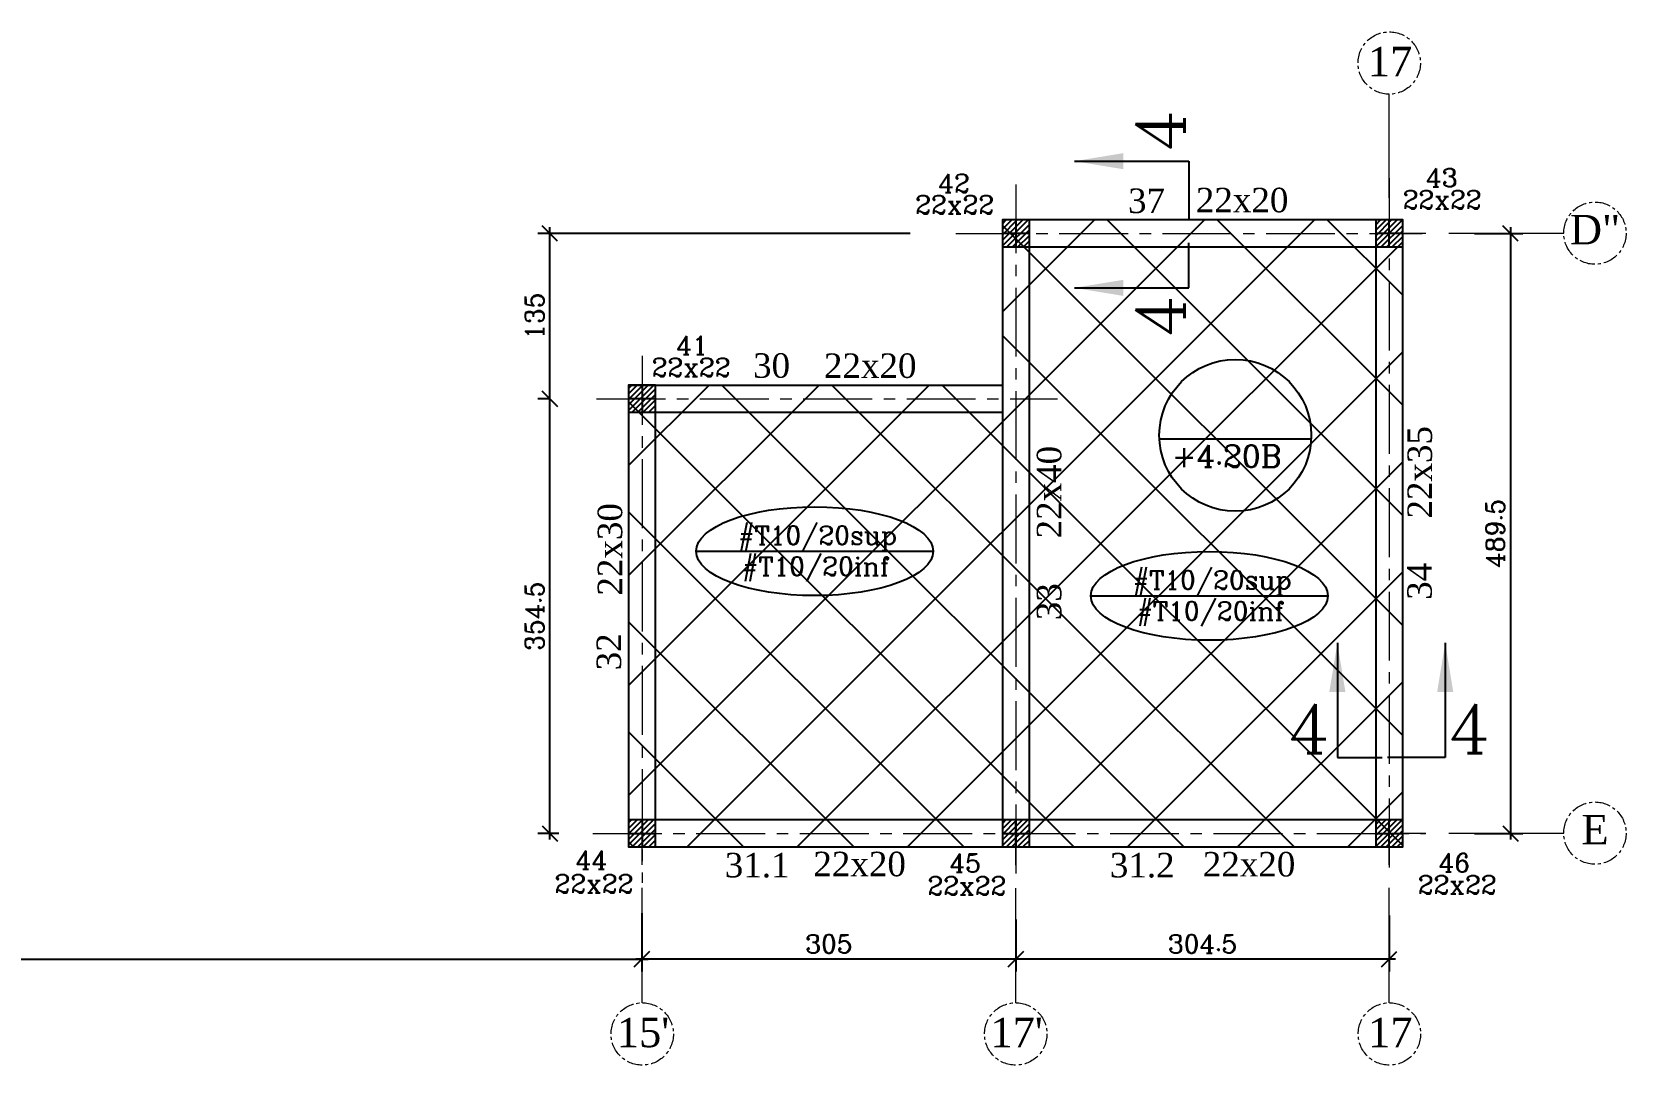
# Model space of a CAD drawing. Header units: millimetres. Extents: x -12479 to 5276, y -30 to 40263.
# Drawn here: x -1366 to -65, y 31679 to 32522 of the extents above; entities that cross this region are included whole.
import ezdxf
from ezdxf.enums import TextEntityAlignment as Align

# ---------------------------------------------------------------- set-up
doc = ezdxf.new("R2010")
doc.units = ezdxf.units.MM
doc.linetypes.add('AXES', pattern=[2, 1.25, -0.25, 0.25, -0.25])
doc.linetypes.add('AXES2', pattern=[1.125, 0.75, -0.125, 0.125, -0.125])
for name, color, linetype in [('AXE REP7RE', 4, 'AXES'), ('AXES', 1, 'AXES2'), ('COFFRAGE', 2, 'Continuous'), ('DESIGNA ACIERS', 3, 'Continuous'), ('HACH', 1, 'Continuous'), ('HACHPOT', 2, 'Continuous'), ('HACHURE', 1, 'Continuous'), ('POTEAU', 2, 'Continuous'), ('titre poteaux', 3, 'Continuous'), ('Titre poutre', 3, 'Continuous')]:
    doc.layers.add(name, color=color, linetype=linetype)
doc.layers.add('COTATIONS', color=1, linetype='Continuous', lineweight=25)
doc.styles.add('ROMANCSABA', font='romanc.shx')
doc.styles.add('ROMANTICSABA', font='romantic.ttf')
doc.styles.add('STANDSABA', font='romans.shx')
doc.dimstyles.new('DETAIL', dxfattribs={"dimtxt": 15, "dimasz": 40, "dimexe": 10, "dimexo": 10, "dimgap": 10, "dimtad": 1, "dimdec": 4, "dimdsep": 46, "dimtxsty": 'STANDSABA', "dimcen": 2.5, "dimdle": 5, "dimclrd": 1, "dimclre": 1, "dimclrt": 3, "dimadec": 0, "dimazin": 0, "dimtfac": 1, "dimtdec": 4, "dimtmove": 0, "dimatfit": 3, "dimfxl": 0, "dimtvp": 1, "dimtolj": 1, "dimtzin": 0, "dimarcsym": 0})
doc.dimstyles.new('GENERALE', dxfattribs={"dimtxt": 15, "dimasz": 12.5, "dimexe": 10, "dimexo": 50, "dimgap": 5, "dimtad": 1, "dimdec": 1, "dimrnd": 0.5, "dimdsep": 46, "dimtxsty": 'ROMANCSABA', "dimblk1": 'OBLIQUE', "dimblk2": 'OBLIQUE', "dimsah": 1, "dimcen": 2.5, "dimdle": 5, "dimclrd": 1, "dimclre": 1, "dimclrt": 3, "dimadec": 0, "dimazin": 0, "dimtfac": 1, "dimtdec": 1, "dimtmove": 0, "dimatfit": 3, "dimldrblk": 'OBLIQUE', "dimfxl": 0, "dimtvp": 1, "dimtolj": 1, "dimtzin": 0, "dimarcsym": 0})

# ---------------------------------------------------------------- blocks, each defined once
blk = doc.blocks.new('_Oblique')
at = {"color": 0, "linetype": 'ByBlock', "lineweight": -2}
blk.add_line((-0.5, -0.5), (0.5, 0.5), dxfattribs=at)
blk = doc.blocks.new('*D88')
at = {"layer": 'COTATIONS', "color": 1, "linetype": 'ByBlock', "lineweight": -2}
for p, q in [((-189, 32357.7), (-149.5, 32357.7)), ((-159.5, 32362.7), (-159.5, 31862.9)), ((-189, 31867.9), (-149.5, 31867.9))]:
    blk.add_line(p, q, dxfattribs=at)
at = {"layer": 'Defpoints', "color": 0, "linetype": 'ByBlock'}
for p in [(-239, 32357.7, 0.4), (-239, 31867.9), (-159.5, 31867.9)]:
    blk.add_point(p, dxfattribs=at)
at = {"layer": 'COTATIONS', "color": 1, "linetype": 'ByBlock', "lineweight": -2, "xscale": 12.5, "yscale": 12.5, "zscale": 12.5}
for p, rotation in [((-159.5, 32357.7), 90), ((-159.5, 31867.9), 270)]:
    blk.add_blockref('_Oblique', p, dxfattribs=dict(at, rotation=rotation))
at = {"layer": 'COTATIONS', "color": 3, "linetype": 'ByBlock', "insert": (-172, 32112.8), "char_height": 15, "attachment_point": 5, "rotation": 90, "style": 'ROMANCSABA'}
blk.add_mtext('\\A1;489.5', dxfattribs=at)
blk = doc.blocks.new('*D89')
at = {"layer": 'COTATIONS', "color": 1, "linetype": 'ByBlock', "lineweight": -2}
for p, q in [((-563.1, 31797.6), (-563.1, 31755.2)), ((-258.5, 31800.9), (-258.5, 31755.2)), ((-253.5, 31765.2), (-568.1, 31765.2))]:
    blk.add_line(p, q, dxfattribs=at)
at = {"layer": 'Defpoints', "color": 0, "linetype": 'ByBlock'}
for p in [(-258.5, 31850.9), (-563.1, 31847.6, -0.5), (-563.1, 31765.2)]:
    blk.add_point(p, dxfattribs=at)
at = {"layer": 'COTATIONS', "color": 1, "linetype": 'ByBlock', "lineweight": -2, "xscale": 12.5, "yscale": 12.5, "zscale": 12.5, "rotation": 180}
blk.add_blockref('_Oblique', (-563.1, 31765.2), dxfattribs=at)
at = {"layer": 'COTATIONS', "color": 1, "linetype": 'ByBlock', "lineweight": -2, "xscale": 12.5, "yscale": 12.5, "zscale": 12.5}
blk.add_blockref('_Oblique', (-258.5, 31765.2), dxfattribs=at)
at = {"layer": 'COTATIONS', "color": 3, "linetype": 'ByBlock', "insert": (-410.8, 31777.7), "char_height": 15, "attachment_point": 5, "style": 'ROMANCSABA'}
blk.add_mtext('\\A1;304.5', dxfattribs=at)
blk = doc.blocks.new('*D90')
at = {"layer": 'COTATIONS', "color": 1, "linetype": 'ByBlock', "lineweight": -2}
for p, q in [((-868.1, 31802.8), (-868.1, 31755.2)), ((-563.1, 31797.6), (-563.1, 31755.2)), ((-558.1, 31765.2), (-873.1, 31765.2))]:
    blk.add_line(p, q, dxfattribs=at)
at = {"layer": 'Defpoints', "color": 0, "linetype": 'ByBlock'}
for p in [(-868.1, 31852.8), (-563.1, 31847.6, -0.5), (-868.1, 31765.2)]:
    blk.add_point(p, dxfattribs=at)
at = {"layer": 'COTATIONS', "color": 1, "linetype": 'ByBlock', "lineweight": -2, "xscale": 12.5, "yscale": 12.5, "zscale": 12.5, "rotation": 180}
blk.add_blockref('_Oblique', (-868.1, 31765.2), dxfattribs=at)
at = {"layer": 'COTATIONS', "color": 1, "linetype": 'ByBlock', "lineweight": -2, "xscale": 12.5, "yscale": 12.5, "zscale": 12.5}
blk.add_blockref('_Oblique', (-563.1, 31765.2), dxfattribs=at)
at = {"layer": 'COTATIONS', "color": 3, "linetype": 'ByBlock', "insert": (-715.6, 31777.7), "char_height": 15, "attachment_point": 5, "style": 'ROMANCSABA'}
blk.add_mtext('\\A1;305', dxfattribs=at)
blk = doc.blocks.new('*D91')
at = {"layer": 'COTATIONS', "color": 1, "linetype": 'ByBlock', "lineweight": -2}
for p, q in [((-943.2, 31862.9), (-943.2, 32227.7)), ((-943.3, 32222.7), (-953.2, 32222.7)), ((-935.9, 31867.9), (-953.2, 31867.9))]:
    blk.add_line(p, q, dxfattribs=at)
at = {"layer": 'Defpoints', "color": 0, "linetype": 'ByBlock'}
for p in [(-943.2, 32222.7), (-893.3, 32222.7, 0.4), (-885.9, 31867.9)]:
    blk.add_point(p, dxfattribs=at)
at = {"layer": 'COTATIONS', "color": 1, "linetype": 'ByBlock', "lineweight": -2, "xscale": 12.5, "yscale": 12.5, "zscale": 12.5}
for p, rotation in [((-943.2, 32222.7), 90), ((-943.2, 31867.9), 270)]:
    blk.add_blockref('_Oblique', p, dxfattribs=dict(at, rotation=rotation))
at = {"layer": 'COTATIONS', "color": 3, "linetype": 'ByBlock', "insert": (-955.7, 32045.3), "char_height": 15, "attachment_point": 5, "rotation": 90, "style": 'ROMANCSABA'}
blk.add_mtext('\\A1;354.5', dxfattribs=at)
blk = doc.blocks.new('*D92')
at = {"layer": 'COTATIONS', "color": 1, "linetype": 'ByBlock', "lineweight": -2}
for p, q in [((-649.3, 32357.7), (-953.2, 32357.7)), ((-943.2, 32217.7), (-943.2, 32362.7)), ((-943.3, 32222.7), (-953.2, 32222.7))]:
    blk.add_line(p, q, dxfattribs=at)
at = {"layer": 'Defpoints', "color": 0, "linetype": 'ByBlock'}
for p in [(-943.2, 32357.7), (-599.3, 32357.7, 0.4), (-893.3, 32222.7, 0.4)]:
    blk.add_point(p, dxfattribs=at)
at = {"layer": 'COTATIONS', "color": 1, "linetype": 'ByBlock', "lineweight": -2, "xscale": 12.5, "yscale": 12.5, "zscale": 12.5}
for p, rotation in [((-943.2, 32357.7), 90), ((-943.2, 32222.7), 270)]:
    blk.add_blockref('_Oblique', p, dxfattribs=dict(at, rotation=rotation))
at = {"layer": 'COTATIONS', "color": 3, "linetype": 'ByBlock', "insert": (-955.7, 32290.2), "char_height": 15, "attachment_point": 5, "rotation": 90, "style": 'ROMANCSABA'}
blk.add_mtext('\\A1;135', dxfattribs=at)
blk = doc.blocks.new('*D93')
at = {"layer": 'COTATIONS', "color": 1, "linetype": 'ByBlock', "lineweight": -2}
for p, q in [((-868.1, 31800.8), (-868.1, 31755.2)), ((-2170.7, 31795.1), (-2170.7, 31755.2)), ((-2175.7, 31765.2), (-863.1, 31765.2))]:
    blk.add_line(p, q, dxfattribs=at)
at = {"layer": 'Defpoints', "color": 0, "linetype": 'ByBlock'}
for p in [(-868.1, 31850.8), (-2170.7, 31845.1, 0.4), (-868.1, 31765.2)]:
    blk.add_point(p, dxfattribs=at)
at = {"layer": 'COTATIONS', "color": 1, "linetype": 'ByBlock', "lineweight": -2, "xscale": 12.5, "yscale": 12.5, "zscale": 12.5, "rotation": 180}
blk.add_blockref('_Oblique', (-2170.7, 31765.2), dxfattribs=at)
at = {"layer": 'COTATIONS', "color": 1, "linetype": 'ByBlock', "lineweight": -2, "xscale": 12.5, "yscale": 12.5, "zscale": 12.5}
blk.add_blockref('_Oblique', (-868.1, 31765.2), dxfattribs=at)
at = {"layer": 'COTATIONS', "color": 3, "linetype": 'ByBlock', "insert": (-1519.4, 31777.7), "char_height": 15, "attachment_point": 5, "style": 'ROMANCSABA'}
blk.add_mtext('\\A1;1302.5', dxfattribs=at)

msp = doc.modelspace()

# ---------------------------------------------------------------- hatches: boundary and pattern name
at = {"layer": 'HACH', "linetype": 'ByBlock'}
h = msp.add_hatch(dxfattribs=at)
h.set_pattern_fill('ANSI37', color=256, scale=20)
h.paths.add_polyline_path([(-247.55, 32368.69), (-574.07, 32368.69), (-574.07, 32233.66), (-879.06, 32233.66), (-879.06, 31856.94), (-247.55, 31856.94)])
at = {"layer": 'HACHPOT', "linetype": 'ByBlock'}
h = msp.add_hatch(dxfattribs=at)
h.set_pattern_fill('ANSI31', color=256)
h.paths.add_polyline_path([(-552.07, 32346.66), (-552.07, 32368.66), (-574.07, 32368.66), (-574.07, 32346.66)])
h = msp.add_hatch(dxfattribs=at)
h.set_pattern_fill('ANSI31', color=256)
h.paths.add_polyline_path([(-552.07, 32346.66), (-552.07, 32368.66), (-574.07, 32368.66), (-574.07, 32346.66)])
h = msp.add_hatch(dxfattribs=at)
h.set_pattern_fill('ANSI31', color=256)
h.paths.add_polyline_path([(-247.55, 32346.69), (-247.55, 32368.69), (-269.55, 32368.69), (-269.55, 32346.69)])
h = msp.add_hatch(dxfattribs=at)
h.set_pattern_fill('ANSI31', color=256)
h.paths.add_polyline_path([(-247.55, 32346.69), (-247.55, 32368.69), (-269.55, 32368.69), (-269.55, 32346.69)])
h = msp.add_hatch(dxfattribs=at)
h.set_pattern_fill('ANSI31', color=256)
h.paths.add_polyline_path([(-857.06, 32211.69), (-857.06, 32233.69), (-879.06, 32233.69), (-879.06, 32211.69)])
h = msp.add_hatch(dxfattribs=at)
h.set_pattern_fill('ANSI31', color=256)
h.paths.add_polyline_path([(-857.06, 32211.69), (-857.06, 32233.69), (-879.06, 32233.69), (-879.06, 32211.69)])
h = msp.add_hatch(dxfattribs=at)
h.set_pattern_fill('ANSI31', color=256)
h.paths.add_polyline_path([(-857.06, 31856.94), (-857.06, 31878.94), (-879.06, 31878.94), (-879.06, 31856.94)])
h = msp.add_hatch(dxfattribs=at)
h.set_pattern_fill('ANSI31', color=256)
h.paths.add_polyline_path([(-857.06, 31856.94), (-857.06, 31878.94), (-879.06, 31878.94), (-879.06, 31856.94)])
h = msp.add_hatch(dxfattribs=at)
h.set_pattern_fill('ANSI31', color=256)
h.paths.add_polyline_path([(-552.07, 31856.91), (-552.07, 31878.91), (-574.07, 31878.91), (-574.07, 31856.91)])
h = msp.add_hatch(dxfattribs=at)
h.set_pattern_fill('ANSI31', color=256)
h.paths.add_polyline_path([(-552.07, 31856.91), (-552.07, 31878.91), (-574.07, 31878.91), (-574.07, 31856.91)])
h = msp.add_hatch(dxfattribs=at)
h.set_pattern_fill('ANSI31', color=256)
h.paths.add_polyline_path([(-247.55, 31856.94), (-247.55, 31878.94), (-269.55, 31878.94), (-269.55, 31856.94)])
h = msp.add_hatch(dxfattribs=at)
h.set_pattern_fill('ANSI31', color=256)
h.paths.add_polyline_path([(-247.55, 31856.94), (-247.55, 31878.94), (-269.55, 31878.94), (-269.55, 31856.94)])

# ---------------------------------------------------------------- linework, layer by layer
at = {"layer": 'AXE REP7RE', "lineweight": 0, "ltscale": 75}
for p, q in [((-258.55, 32386.66), (-258.55, 32471.32)), ((-116.17, 32357.69, 0.38), (-246.22, 32357.69, 0.38)), ((-116.17, 31867.94), (-246.22, 31867.94)), ((-868.06, 31729.63), (-868.06, 31856.94)), ((-563.07, 31729.6), (-563.07, 31856.91)), ((-258.55, 31729.63), (-258.55, 31856.94))]:
    msp.add_line(p, q, dxfattribs=at)
at = {"layer": 'AXE REP7RE', "lineweight": 0, "ltscale": 10}
for centre in [(-258.55, 32496.76), (-90.73, 32357.88, 0.38), (-90.73, 31868.13), (-867.91, 31704.2), (-563.22, 31704.2), (-258.4, 31704.2)]:
    msp.add_circle(centre, 25.43, dxfattribs=at)
at = {"layer": 'AXES', "lineweight": 0, "ltscale": 75}
for p, q in [((-563.07, 32397.73, -0.54), (-563.07, 31827.61, -0.54)), ((-258.55, 32402.72), (-258.55, 31832.18)), ((-612.16, 32357.69, 0.38), (-231.8, 32357.69, 0.38)), ((-868.06, 32257.77), (-868.06, 31827.63)), ((-905.29, 32222.69, 0.38), (-529.04, 32222.69, 0.38)), ((-908.16, 31867.94), (-228.84, 31867.94))]:
    msp.add_line(p, q, dxfattribs=at)
at = {"layer": 'COFFRAGE', "color": 3}
msp.add_line((-322.18, 32189.84), (-446.01, 32189.84), dxfattribs=at)
at = {"layer": 'COFFRAGE'}
for points in [[(-552.07, 31867.91), (-552.07, 32357.66), (-574.07, 32357.66), (-574.07, 31867.91), (-552.07, 31867.91)], [(-563.07, 32346.66), (-258.55, 32346.69), (-258.55, 32368.69), (-563.07, 32368.66), (-563.07, 32346.66)], [(-247.55, 31867.94), (-247.55, 32357.69), (-269.55, 32357.69), (-269.55, 31867.94), (-247.55, 31867.94)], [(-857.06, 31867.94), (-857.06, 32222.69), (-879.06, 32222.69), (-879.06, 31867.94), (-857.06, 31867.94)], [(-868.06, 31856.94), (-563.07, 31856.91), (-563.07, 31878.91), (-868.06, 31878.94), (-868.06, 31856.94)], [(-563.07, 31856.91), (-258.55, 31856.94), (-258.55, 31878.94), (-563.07, 31878.91), (-563.07, 31856.91)]]:
    msp.add_lwpolyline(points, close=True, dxfattribs=at)
msp.add_lwpolyline([(-574.07, 32233.66), (-868.06, 32233.69), (-868.06, 32211.69), (-574.07, 32211.66)], dxfattribs=at)
at = {"layer": 'COFFRAGE', "color": 3}
msp.add_circle((-384.09, 32192.86), 61.99, dxfattribs=at)
at = {"layer": 'DESIGNA ACIERS', "color": 3}
for p, q in [((-823.92, 32098.26), (-630.54, 32098.26)), ((-501.99, 32061.81), (-308.6, 32061.81))]:
    msp.add_line(p, q, dxfattribs=at)
for centre in [(-727.23, 32098.26), (-405.29, 32061.81)]:
    msp.add_ellipse(centre, major_axis=(-96.69, 0), ratio=0.3747251, dxfattribs=at)
at = {"layer": 'HACHURE', "linetype": 'ByBlock'}
msp.add_lwpolyline([(-247.55, 32368.69), (-574.07, 32368.69), (-574.07, 32233.66), (-879.06, 32233.66), (-879.06, 31856.94), (-247.55, 31856.94), (-247.55, 32368.69)], dxfattribs=at)
at = {"layer": 'POTEAU'}
for points in [[(-552.07, 32346.66), (-552.07, 32368.66), (-574.07, 32368.66), (-574.07, 32346.66), (-552.07, 32346.66)], [(-247.55, 32346.69), (-247.55, 32368.69), (-269.55, 32368.69), (-269.55, 32346.69), (-247.55, 32346.69)], [(-857.06, 32211.69), (-857.06, 32233.69), (-879.06, 32233.69), (-879.06, 32211.69), (-857.06, 32211.69)], [(-857.06, 31856.94), (-857.06, 31878.94), (-879.06, 31878.94), (-879.06, 31856.94), (-857.06, 31856.94)], [(-552.07, 31856.91), (-552.07, 31878.91), (-574.07, 31878.91), (-574.07, 31856.91), (-552.07, 31856.91)], [(-247.55, 31856.94), (-247.55, 31878.94), (-269.55, 31878.94), (-269.55, 31856.94), (-247.55, 31856.94)]]:
    msp.add_lwpolyline(points, close=True, dxfattribs=at)

# ---------------------------------------------------------------- texts
at = {"layer": 'AXE REP7RE', "style": 'ROMANTICSABA'}
for s, p in [('17', (-257.86, 32485.98)), ('D"', (-90.63, 32348.77, 0.38)), ('E', (-90.63, 31859.02)), ("15'", (-867.22, 31693.42)), ("17'", (-562.53, 31693.42)), ('17', (-257.71, 31693.42))]:
    msp.add_text(s, height=24, dxfattribs=at).set_placement(p, align=Align.CENTER)
at = {"layer": 'COFFRAGE', "color": 3, "style": 'ROMANCSABA'}
for p in [(-425.43, 32441.59, 0.38), (-425.43, 32290.23, 0.38)]:
    msp.add_text('4', height=40, rotation=90, dxfattribs=at).set_placement(p, align=Align.CENTER)
msp.add_text('+4.20B', height=18, dxfattribs=at).set_placement((-435.85, 32166.84, 0))
for p in [(-323.85, 31933.38), (-193.07, 31933.38)]:
    msp.add_text('4', height=40, dxfattribs=at).set_placement(p, align=Align.CENTER)
at = {"layer": 'DESIGNA ACIERS', "color": 3, "style": 'ROMANCSABA'}
for s, p in [('#T10/20sup', (-724.76, 32118.77)), ('#T10/20inf', (-726.19, 32093.5)), ('#T10/20sup', (-402.83, 32082.32)), ('#T10/20inf', (-404.25, 32057.05))]:
    msp.add_text(s, height=15, dxfattribs=at).set_placement(p, align=Align.TOP_CENTER)
at = {"layer": 'titre poteaux', "style": 'ROMANCSABA'}
for s, p in [('43', (-215.67, 32395.69)), ('42', (-613.54, 32391.16)), ('41', (-827.27, 32258.72)), ('44', (-909.29, 31838.63)), ('45', (-604.41, 31836.15)), ('46', (-205.41, 31836.42))]:
    msp.add_text(s, height=15, dxfattribs=at).set_placement(p, align=Align.CENTER)
for p in [(-613.01, 32388.75), (-215.38, 32392.77), (-828.05, 32255.92), (-907.26, 31834.4), (-603.02, 31832.66), (-203.04, 31833.57)]:
    msp.add_text('22x22', height=15, dxfattribs=at).set_placement(p, align=Align.TOP_CENTER)
at = {"layer": 'Titre poutre', "style": 'ROMANTICSABA'}
for s, rotation, p in [('37', 0.00537, (-456.54, 32374.33)), ('22x20', 0.00537, (-378.54, 32374.9)), ('30', 359.99464, (-762.4, 32239.85)), ('22x20', 359.99464, (-681.92, 32239.7)), ('22x35', 90, (-223.67, 32162.68)), ('22x40', 90, (-526.03, 32146.47)), ('22x30', 90, (-884.26, 32099.78)), ('34', 90, (-223.87, 32073.67)), ('33', 90, (-526.06, 32057.04)), ('32', 90, (-885.16, 32016.12)), ('31.1', 359.99464, (-774.15, 31832.06)), ('22x20', 359.99464, (-690.56, 31832.95)), ('31.2', 0.00537, (-460.02, 31832.01)), ('22x20', 0.00537, (-372.89, 31832.76))]:
    msp.add_text(s, height=20, rotation=rotation, dxfattribs=at).set_placement(p, align=Align.CENTER)

# ---------------------------------------------------------------- dimensions: what is measured, and where the dimension line sits
at = {"layer": 'COTATIONS', "linetype": 'ByBlock'}
dim = msp.add_linear_dim(base=(-943.24, 32357.69), p1=(-893.29, 32222.69, 0.38), p2=(-599.31, 32357.69, 0.38), angle=90, dimstyle='GENERALE', override={"dimtmove": 1}, dxfattribs=at)
dim.commit()
dim.dimension.update_dxf_attribs({"geometry": '*D92', "text_midpoint": (-955.74, 32290.19)})
for base, p1, p2, picture, middle in [((-159.48014597, 31867.94169557), (-238.97404925, 32357.69169557, 0.3786082), (-238.97404925, 31867.94169557), '*D88', (-171.98014597, 32112.81669557)), ((-943.24238244, 32222.69169557), (-885.87595679, 31867.94169557), (-893.29370985, 32222.69169557, 0.3786082), '*D91', (-955.74238244, 32045.31669557))]:
    dim = msp.add_linear_dim(base=base, p1=p1, p2=p2, angle=90, dimstyle='GENERALE', dxfattribs=at)
    dim.commit()
    dim.dimension.update_dxf_attribs({"geometry": picture, "text_midpoint": middle})
for base, p1, p2, picture, middle in [((-868.06, 31765.21), (-2170.68, 31845.12, 0.36), (-868.06, 31850.8), '*D93', (-1519.37, 31777.71)), ((-563.07, 31765.21), (-258.55, 31850.88), (-563.07, 31847.61, -0.54), '*D89', (-410.81, 31777.71))]:
    dim = msp.add_linear_dim(base=base, p1=p1, p2=p2, dimstyle='GENERALE', dxfattribs=at)
    dim.commit()
    dim.dimension.update_dxf_attribs({"geometry": picture, "text_midpoint": middle})
dim = msp.add_linear_dim(base=(-868.06, 31765.21), p1=(-563.07, 31847.61, -0.54), p2=(-868.06, 31852.81), dimstyle='GENERALE', override={"dimtmove": 1}, dxfattribs=at)
dim.commit()
dim.dimension.update_dxf_attribs({"geometry": '*D90', "text_midpoint": (-715.56, 31777.71)})

# ---------------------------------------------------------------- leaders
at = {"layer": 'COFFRAGE', "color": 1}
for points in [[(-515.4, 32416.63, 0.38), (-422.02, 32416.63, 0.38), (-422.02, 32369.49, 0.38)], [(-515.4, 32313.22, 0.38), (-422.02, 32313.22, 0.38), (-422.02, 32349.88, 0.38)], [(-300.85, 32023.35), (-300.85, 31929.97), (-264.2, 31929.97)], [(-212.87, 32023.35), (-212.87, 31929.97), (-260.01, 31929.97)]]:
    msp.add_leader(points, dimstyle='DETAIL', dxfattribs=at)

doc.saveas('drawing.dxf')
